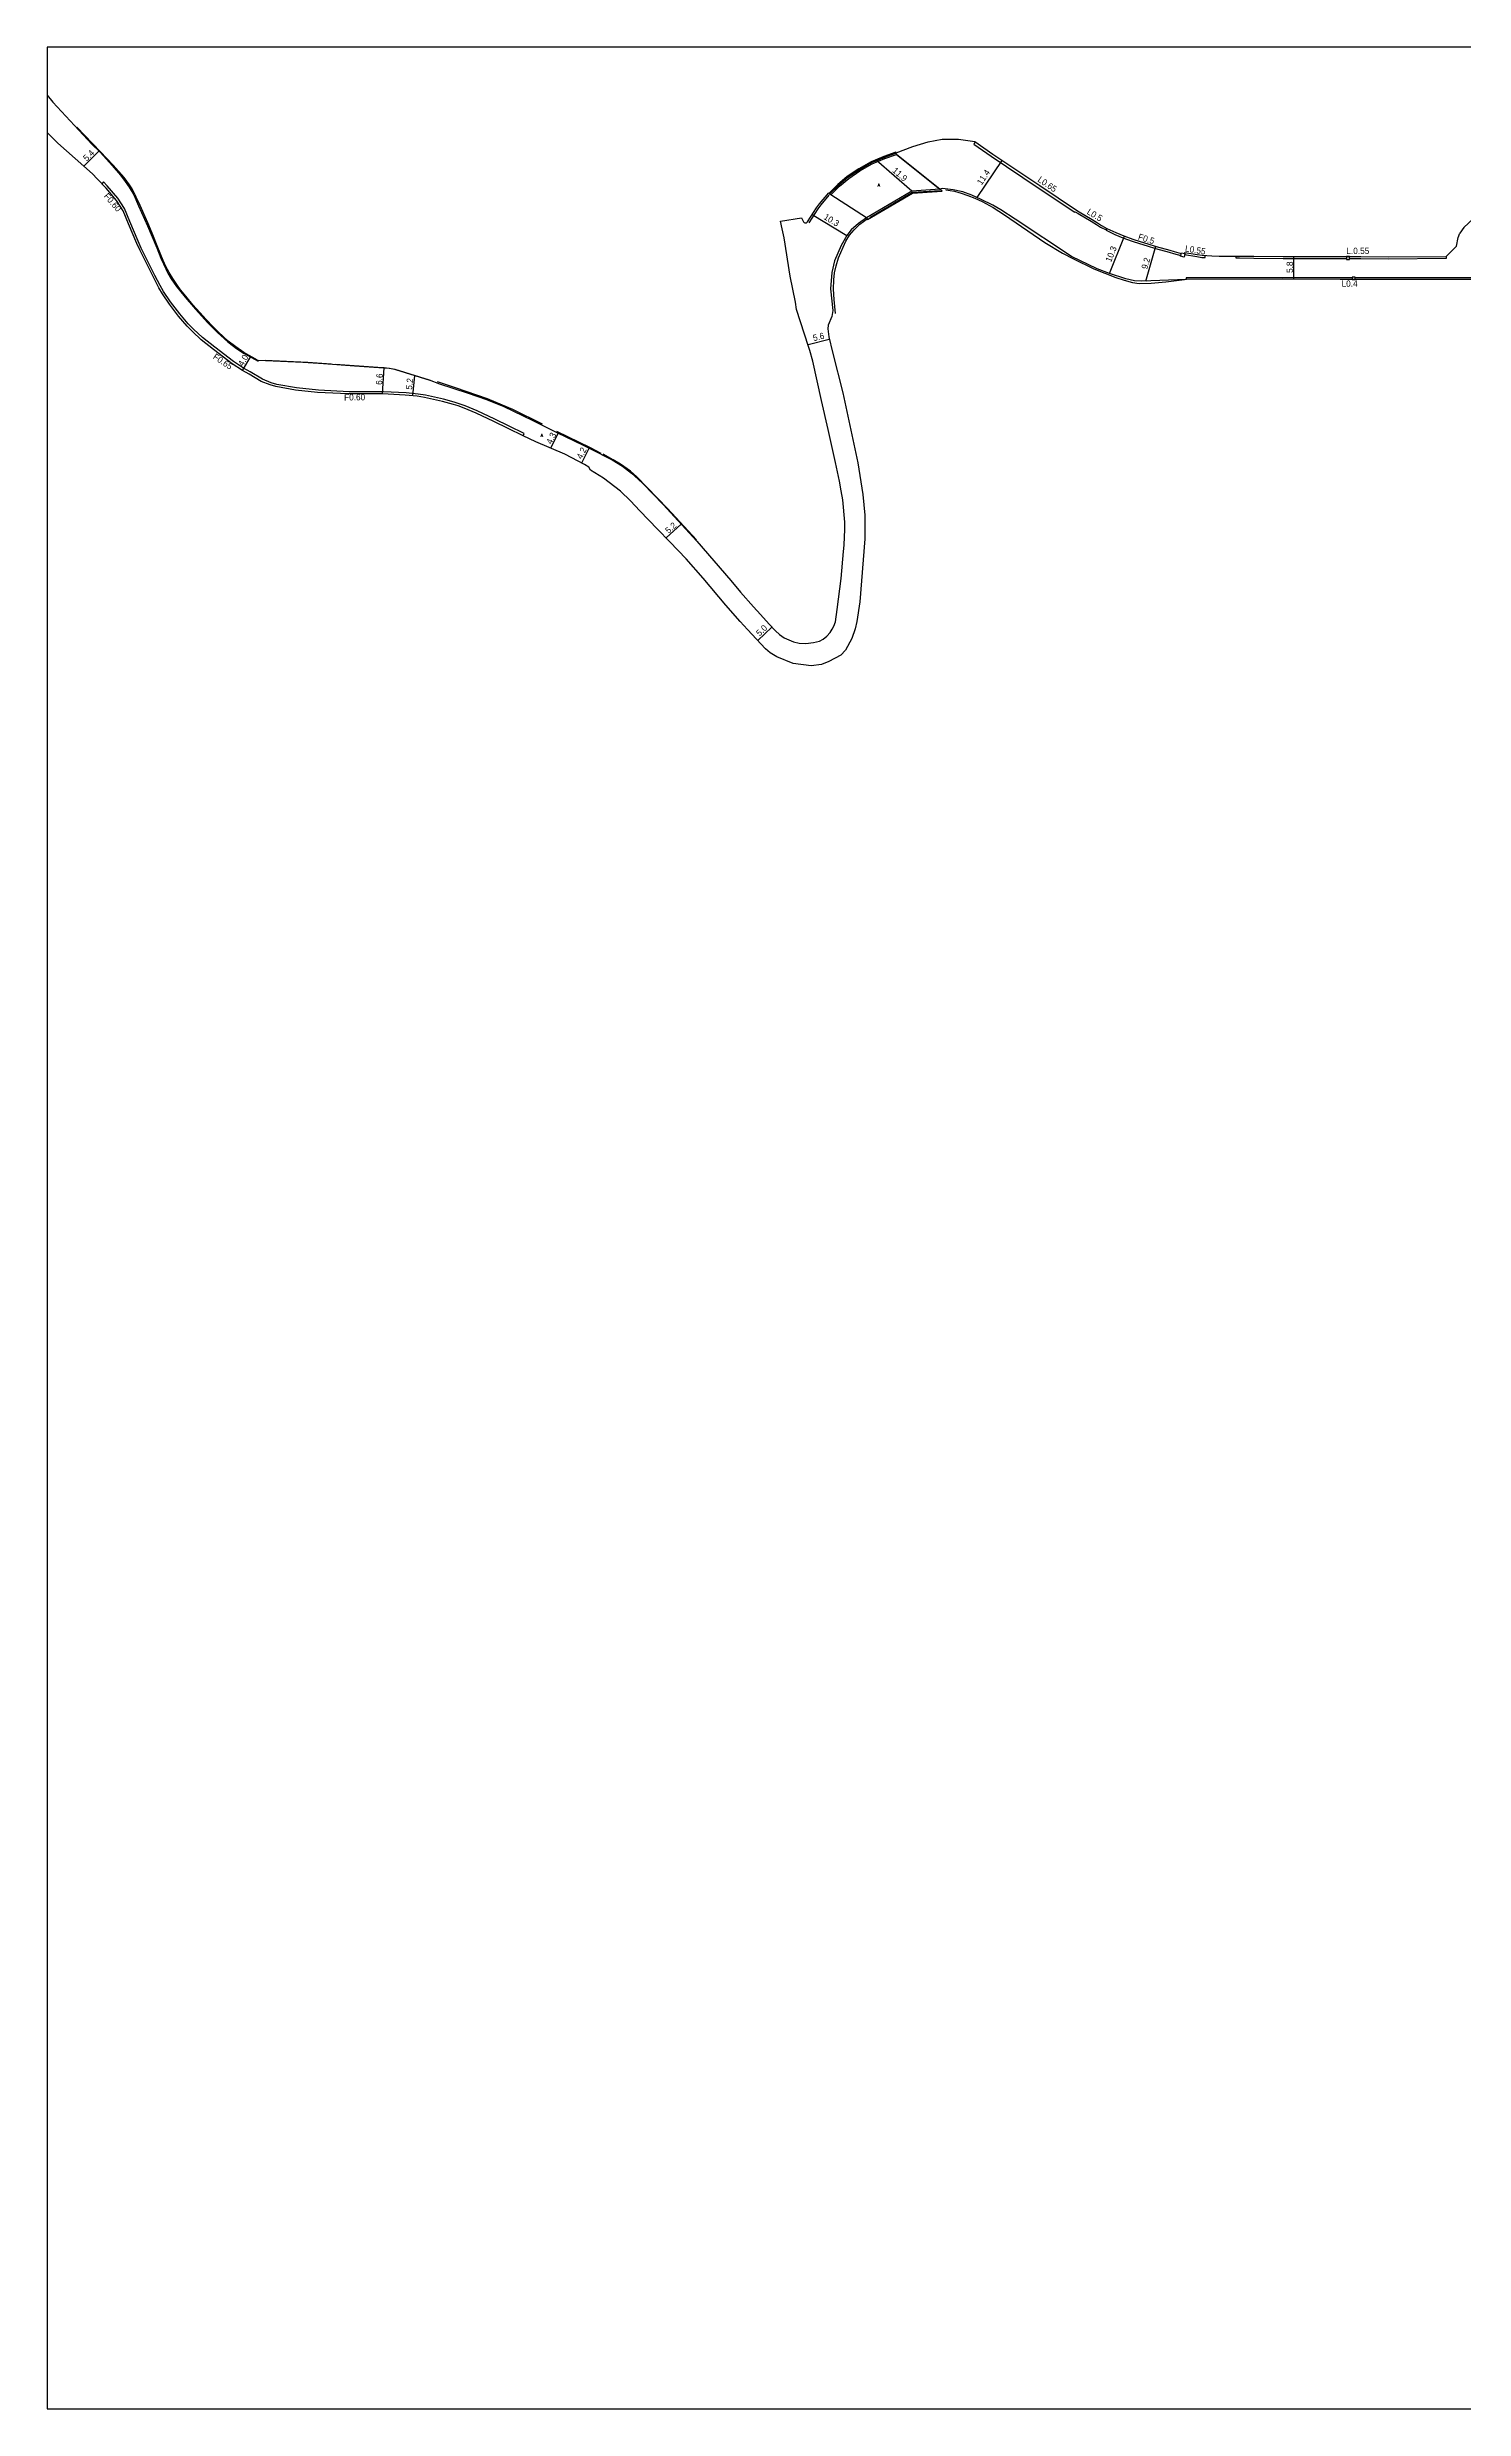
# Model space of a CAD drawing. Header units: metres. Extents: x -20000 to -16000, y -99000 to -96000.
# Drawn here: x -20000 to -19640, y -96600 to -96000 of the extents above; entities that cross this region are included whole.
import ezdxf

# ---------------------------------------------------------------- set-up
doc = ezdxf.new("R2010")
doc.units = ezdxf.units.M
doc.header["$LTSCALE"] = 2.5
for name, color, linetype in [('側溝・桝', 7, 'Continuous'), ('図郭', 7, 'Continuous'), ('幅員', 7, 'Continuous'), ('歩道・分離帯・安全施設', 7, 'Continuous'), ('舗装', 7, 'Continuous'), ('道路', 7, 'Continuous')]:
    doc.layers.add(name, color=color, linetype=linetype)
doc.styles.get("Standard").update_dxf_attribs({"font": ''})
doc.styles.add('YOKO_DECO', font='txt.shx', dxfattribs={"bigfont": 'extfont.shx'})
doc.styles.get('Standard').set_extended_font_data('@MS PGothic')

msp = doc.modelspace()

# ---------------------------------------------------------------- linework, layer by layer
at = {"layer": '側溝・桝'}
for points in [[(-19764.18, -96024.04), (-19764.55, -96024.59), (-19760.07, -96027.68), (-19748.14, -96035.72), (-19738.83, -96041.94), (-19738.75, -96041.79), (-19738.04, -96042.22), (-19734.7, -96044.22), (-19733.38, -96045.03), (-19732.3, -96045.7), (-19730.88, -96046.41)], [(-19879.06, -96098.71), (-19878.8, -96098.15), (-19882.58, -96096.31), (-19886.23, -96094.52), (-19890.77, -96092.39), (-19893.81, -96091.13), (-19895.3, -96090.59), (-19896.54, -96090.17), (-19899.33, -96089.43), (-19903.83, -96088.42), (-19905.75, -96088.12), (-19908.81, -96087.84), (-19914.51, -96087.54), (-19923.23, -96087.53), (-19931.05, -96087.17), (-19936.63, -96086.57), (-19941.67, -96085.66), (-19943.08, -96085.24), (-19945.29, -96084.32), (-19948.41, -96082.44), (-19950.1, -96081.55), (-19952.67, -96079.85), (-19957.42, -96076.24), (-19960.56, -96073.77), (-19962.81, -96071.63), (-19964.14, -96070.25), (-19966.29, -96067.76), (-19968.64, -96064.7), (-19970.42, -96062.09), (-19971.33, -96060.53), (-19972.62, -96058.01), (-19976.09, -96051.05), (-19976.92, -96049.27), (-19979, -96044.3), (-19980.39, -96040.97), (-19982.07, -96038.36), (-19984.74, -96035.25), (-19985.69, -96034.24), (-19986.13, -96034.69)], [(-19730.7, -96046.02), (-19730.92, -96046.5), (-19728.64, -96047.58), (-19726.61, -96048.4), (-19724.28, -96049.26), (-19722.4, -96049.88), (-19720.43, -96050.48), (-19718.36, -96051.1), (-19714.89, -96052.11), (-19713.73, -96052.41), (-19711.9, -96052.9)], [(-19710.97, -96052.69), (-19707.86, -96053.2), (-19706.57, -96053.41), (-19705.76, -96053.46), (-19705.72, -96052.91)], [(-19669.84, -96053.74), (-19673.99, -96053.73), (-19680.62, -96053.72), (-19685.87, -96053.72), (-19693.33, -96053.64), (-19697.03, -96053.61), (-19697.84, -96053.61), (-19697.85, -96053.06)], [(-19644.46, -96053.13), (-19644.46, -96053.69), (-19659.1, -96053.84), (-19666.14, -96053.75), (-19669.01, -96053.74)], [(-19668.34, -96058.61), (-19671.43, -96058.62), (-19686.09, -96058.57), (-19710.44, -96058.62), (-19710.59, -96058.62), (-19710.6, -96059.03)], [(-19632.03, -96058.6), (-19649.19, -96058.58), (-19667.6, -96058.61)]]:
    msp.add_lwpolyline(points, dxfattribs=at)
for points in [[(-19710.91, -96052.43), (-19711.1, -96053.3), (-19711.95, -96053.12), (-19711.76, -96052.25)], [(-19669.01, -96053.96), (-19669.01, -96053.19), (-19669.84, -96053.19), (-19669.84, -96053.95)], [(-19667.6, -96059.01), (-19667.6, -96058.46), (-19668.34, -96058.46), (-19668.34, -96059.01)]]:
    msp.add_lwpolyline(points, close=True, dxfattribs=at)
at = {"layer": '図郭'}
msp.add_lwpolyline([(-20000, -96600), (-19200, -96600), (-19200, -96000), (-20000, -96000)], close=True, dxfattribs=at)
at = {"layer": '幅員'}
for points in [[(-19990.68, -96030.2), (-19986.85, -96026.39)], [(-19780.26, -96036.56), (-19789.23, -96028.82)], [(-19763.68, -96038.18), (-19757.31, -96028.74)], [(-19805.64, -96042.54), (-19796.82, -96047.87)], [(-19730.02, -96057.52), (-19726.2, -96047.99)], [(-19720.8, -96059.42), (-19718.25, -96050.58)], [(-19683.2, -96058.98), (-19683.2, -96053.17)], [(-19806.63, -96075.54), (-19801.24, -96074.2)], [(-19950.41, -96082.15), (-19948.29, -96078.54)], [(-19914.77, -96088.1), (-19914.41, -96081.48)], [(-19907.12, -96088.57), (-19906.54, -96083.39)], [(-19872.03, -96101.86), (-19870.18, -96098.03)], [(-19864.16, -96105.62), (-19862.29, -96101.88)], [(-19842.67, -96124.68), (-19838.85, -96121.2)], [(-19819.37, -96150.77), (-19815.81, -96147.33)]]:
    msp.add_lwpolyline(points, dxfattribs=at)
at = {"layer": '歩道・分離帯・安全施設'}
for points in [[(-19946.58, -96079.55), (-19950.02, -96077.53), (-19952.09, -96076.13), (-19954, -96074.66), (-19956.59, -96072.32), (-19957.86, -96071.03), (-19959.7, -96069.11), (-19961.17, -96067.47), (-19963, -96065.42), (-19964.78, -96063.28), (-19966.09, -96061.63), (-19967.09, -96060.29), (-19968.08, -96058.77), (-19969.02, -96057.24), (-19969.84, -96055.68), (-19970.53, -96054.16), (-19971.91, -96050.85), (-19973.37, -96047.23), (-19974.46, -96044.62), (-19976.38, -96040.25), (-19977.37, -96038.08), (-19977.99, -96036.84), (-19978.6, -96035.75), (-19979.1, -96034.95), (-19979.76, -96034.05), (-19980.48, -96033.13), (-19981.13, -96032.31), (-19983.22, -96029.94), (-19986.42, -96026.54), (-19992.44, -96020.33)], [(-19784.44, -96027.02), (-19787.25, -96027.98), (-19790.49, -96029.35), (-19793.61, -96031.12), (-19796.51, -96033.11), (-19798.86, -96035.07), (-19801.25, -96037.43)], [(-19801.4, -96037.6), (-19803.42, -96040.01), (-19804.2, -96041.02), (-19806.46, -96044.58)], [(-19790.98, -96043.27), (-19780.09, -96036.86), (-19773.06, -96036.44)], [(-19771.67, -96036.27), (-19769.44, -96036.59), (-19767.72, -96037.07), (-19766.02, -96037.64), (-19764.28, -96038.33), (-19762.37, -96039.19), (-19759.62, -96040.75), (-19756.76, -96042.57), (-19746.46, -96049.58), (-19742, -96052.33), (-19739.22, -96053.8), (-19734.01, -96056.28), (-19728.45, -96058.51), (-19726.32, -96059.22), (-19724.17, -96059.77), (-19722.46, -96060.01), (-19719.45, -96059.93), (-19715.69, -96059.58), (-19710.94, -96059.02)], [(-19800.13, -96059.1), (-19799.94, -96057.3), (-19799.51, -96055.53), (-19798.9, -96053.49), (-19797.75, -96050.84), (-19797.05, -96049.3), (-19796.09, -96047.75), (-19794.96, -96046.4), (-19793.46, -96044.99), (-19791.64, -96043.6)], [(-19799.67, -96067.67), (-19800.04, -96064.08), (-19800.21, -96061.45), (-19800.13, -96059.1)], [(-19927.87, -96080.53), (-19933.78, -96080.11), (-19944.62, -96079.6)], [(-19902.69, -96084.65), (-19911.43, -96081.95), (-19912.18, -96081.76), (-19913.14, -96081.62), (-19914.41, -96081.48), (-19915.96, -96081.4), (-19926.71, -96080.63)], [(-19874.11, -96095.78), (-19881.67, -96092.02), (-19888.08, -96089.35), (-19896.25, -96086.57), (-19900.78, -96085.03)], [(-19859.23, -96103.19), (-19861.97, -96101.82), (-19870.53, -96097.59)], [(-19835, -96125.19), (-19842.34, -96117.22), (-19850.15, -96109.13), (-19851.8, -96107.7), (-19854.29, -96105.95), (-19856.15, -96104.8), (-19858.69, -96103.35)]]:
    msp.add_lwpolyline(points, dxfattribs=at)
at = {"layer": '舗装'}
for points in [[(-19773.13, -96036.09), (-19784.13, -96027.23)], [(-19791.8, -96043.35), (-19800.89, -96037.46)]]:
    msp.add_lwpolyline(points, dxfattribs=at)
at = {"layer": '道路'}
for points in [[(-19630.1, -96011.2), (-19628.84, -96015.06), (-19627.48, -96018.56), (-19624.79, -96024.09), (-19623.78, -96025.2), (-19623.45, -96026.49), (-19623.54, -96028.52), (-19624.45, -96030.05), (-19626.24, -96032.36), (-19628.43, -96035.07), (-19630.56, -96037.85), (-19632.61, -96040.08), (-19635.07, -96041.81), (-19637.49, -96043.54), (-19639.95, -96045.77), (-19641.02, -96047.24)], [(-20000, -96012.21), (-19998.55, -96013.94), (-19988.64, -96024.59), (-19986.55, -96026.69), (-19983.53, -96030.01), (-19981.41, -96032.48), (-19980.16, -96034.12), (-19979.18, -96035.59), (-19978, -96037.54), (-19976.76, -96040.27), (-19974.48, -96045.42), (-19972.17, -96050.94), (-19971.12, -96053.59), (-19969.87, -96056.33), (-19969.35, -96057.39), (-19968.53, -96058.81), (-19967.18, -96060.79), (-19964.98, -96063.51), (-19962.34, -96066.57), (-19959.29, -96069.9), (-19956.71, -96072.49), (-19954.07, -96074.88), (-19951.86, -96076.52), (-19950.1, -96077.69), (-19946.42, -96079.79), (-19946.4, -96079.51), (-19935.03, -96080.01), (-19929.78, -96080.34), (-19921.88, -96080.97), (-19914.57, -96081.45), (-19913.05, -96081.57), (-19911.69, -96081.79), (-19902.97, -96084.5), (-19900.28, -96085.52), (-19893.26, -96087.82), (-19888.35, -96089.53), (-19883.96, -96091.31), (-19876.78, -96094.77), (-19870.53, -96097.86), (-19863.82, -96101.11), (-19860.07, -96102.98), (-19858.26, -96103.89), (-19856.39, -96104.87), (-19853.8, -96106.47), (-19851.52, -96108.23), (-19849.8, -96109.71), (-19848.54, -96110.91), (-19843.45, -96116.16), (-19834.93, -96125.5), (-19826.28, -96135.52), (-19823.78, -96138.46), (-19820.53, -96142.19), (-19818.74, -96144.16), (-19816.56, -96146.55), (-19814.9, -96148.27), (-19813.93, -96149.19), (-19812.68, -96150.07), (-19811.54, -96150.59), (-19810.33, -96151.06), (-19808.9, -96151.37), (-19807.23, -96151.48), (-19805.3, -96151.27), (-19803.71, -96150.87), (-19802.77, -96150.39), (-19801.85, -96149.61), (-19801.02, -96148.68), (-19800.51, -96147.88), (-19800.1, -96147.11), (-19799.71, -96145.98)], [(-19632.02, -96059), (-19649.19, -96058.98), (-19671.43, -96059.02), (-19686.09, -96058.97), (-19710.45, -96059.02), (-19721.85, -96059.46), (-19723.71, -96059.33), (-19725.9, -96058.85), (-19730.02, -96057.52), (-19733.21, -96056.3), (-19739.69, -96053.17), (-19753.97, -96043.72), (-19757.64, -96041.31), (-19759.66, -96040.12), (-19762.61, -96038.68), (-19765.01, -96037.56), (-19767.32, -96036.75), (-19769.77, -96036.21), (-19772.45, -96035.9), (-19773.13, -96036.09), (-19780.26, -96036.56), (-19791.8, -96043.35), (-19793.83, -96044.77), (-19795.72, -96046.42), (-19796.82, -96047.87), (-19798.22, -96050.35), (-19799.9, -96054.31), (-19800.64, -96057.26), (-19800.94, -96061.42), (-19800.35, -96066.88), (-19800.56, -96068.42), (-19801.54, -96070.63), (-19801.59, -96071.53), (-19801.39, -96073.57), (-19800.41, -96077.51), (-19797.84, -96087.83), (-19796.02, -96096.07), (-19794, -96105.59), (-19792.69, -96113.61), (-19792.19, -96118.9), (-19792.25, -96124.94), (-19793.48, -96140.89), (-19794.24, -96145.92), (-19794.7, -96147.8), (-19795.56, -96150.2), (-19797.17, -96153.19), (-19798.28, -96154.44), (-19801.35, -96156.1), (-19803.2, -96156.83), (-19805.85, -96157.21), (-19810.45, -96156.58), (-19814.62, -96154.87), (-19816.25, -96153.84), (-19817.43, -96152.88), (-19819.71, -96150.41), (-19822.03, -96147.91), (-19823.87, -96145.93), (-19827.53, -96141.77), (-19833.32, -96134.88), (-19837.65, -96130), (-19841.73, -96125.64), (-19844.9, -96122.41), (-19849.36, -96117.82), (-19851.73, -96115.25), (-19854.33, -96112.79), (-19858.67, -96109.46), (-19861.91, -96107.48), (-19862.35, -96106.67), (-19863.42, -96106), (-19868.43, -96103.39), (-19875.79, -96100.27), (-19879.06, -96098.71), (-19882.84, -96096.87), (-19886.48, -96095.08), (-19891.03, -96092.95), (-19894.06, -96091.69), (-19895.55, -96091.15), (-19896.79, -96090.73), (-19899.58, -96089.99), (-19904.08, -96088.98), (-19906, -96088.68), (-19909.06, -96088.4), (-19914.77, -96088.1), (-19923.49, -96088.1), (-19931.3, -96087.73), (-19936.88, -96087.13), (-19941.92, -96086.22), (-19943.33, -96085.8), (-19945.61, -96084.92), (-19948.72, -96083.04), (-19950.41, -96082.15), (-19952.98, -96080.44), (-19957.73, -96076.83), (-19960.87, -96074.37), (-19963.12, -96072.23), (-19964.45, -96070.85), (-19966.6, -96068.35), (-19968.96, -96065.3), (-19970.73, -96062.68), (-19971.64, -96061.13), (-19972.93, -96058.61), (-19976.4, -96051.65), (-19977.23, -96049.87), (-19979.31, -96044.9), (-19980.7, -96041.57), (-19982.38, -96038.96), (-19985.05, -96035.85), (-19987.29, -96033.45), (-19988.47, -96032.17), (-19992.87, -96028.25), (-19997.29, -96024.36), (-20000, -96021.64)], [(-19808.29, -96043.35), (-19807.98, -96044.04), (-19807.78, -96044.33), (-19807.63, -96044.5), (-19807.45, -96044.61), (-19807.25, -96044.64), (-19807.08, -96044.6), (-19806.92, -96044.51), (-19806.79, -96044.37), (-19804.53, -96040.79), (-19803.73, -96039.76), (-19801.37, -96036.98), (-19800.89, -96037.46), (-19798.69, -96035.28), (-19796.32, -96033.34), (-19793.45, -96031.37), (-19790.32, -96029.62), (-19787.16, -96028.26), (-19784.13, -96027.23), (-19784.28, -96026.79), (-19780, -96025.22), (-19776.16, -96024.06), (-19772.53, -96023.34), (-19768.43, -96023.33), (-19764.3, -96023.96), (-19759.69, -96027.13), (-19747.77, -96035.17), (-19738.42, -96041.41), (-19737.78, -96041.8), (-19734.44, -96043.8), (-19733.12, -96044.61), (-19732.06, -96045.26), (-19730.7, -96046.02), (-19728.43, -96047.1), (-19726.42, -96047.9), (-19724.11, -96048.76), (-19722.24, -96049.38), (-19720.27, -96049.97), (-19718.21, -96050.59), (-19714.74, -96051.6), (-19713.6, -96051.9), (-19711.79, -96052.38), (-19711.76, -96052.25), (-19710.91, -96052.43), (-19710.87, -96052.15), (-19707.77, -96052.65), (-19706.51, -96052.86), (-19705.34, -96052.93), (-19704.06, -96053.02), (-19702.14, -96053.07), (-19697.03, -96053.05), (-19693.33, -96053.09), (-19685.87, -96053.17), (-19680.62, -96053.17), (-19673.98, -96053.18), (-19666.14, -96053.19), (-19659.1, -96053.29), (-19644.46, -96053.13), (-19641.89, -96050.58), (-19641.41, -96048.37), (-19641.02, -96047.24)], [(-19813.64, -96044.22), (-19808.29, -96043.35)], [(-19799.71, -96145.98), (-19799.24, -96142.84), (-19798.23, -96134.95), (-19797.6, -96128.08), (-19797.48, -96126.51), (-19797.37, -96124.37), (-19797.3, -96122.65), (-19797.32, -96120.66), (-19797.43, -96118.78), (-19797.63, -96116.83), (-19797.84, -96115.02), (-19798.23, -96112.73), (-19798.63, -96110.29), (-19799.64, -96105.48), (-19801.55, -96097.09), (-19803.2, -96089.74), (-19805.46, -96079.74), (-19806.18, -96077.03), (-19806.49, -96076), (-19809.54, -96066.61), (-19809.87, -96064.76), (-19811.15, -96058.19), (-19812.72, -96048.39), (-19813.22, -96046.14), (-19813.64, -96044.22)]]:
    msp.add_lwpolyline(points, dxfattribs=at)
for points in [[(-19800.89, -96037.46), (-19798.69, -96035.28), (-19796.32, -96033.34), (-19793.45, -96031.37), (-19790.32, -96029.62), (-19787.16, -96028.26), (-19784.13, -96027.23), (-19784.32, -96026.67), (-19787.37, -96027.72), (-19790.58, -96029.1), (-19793.76, -96030.88), (-19796.67, -96032.87), (-19799.08, -96034.84), (-19801.3, -96037.05)], [(-19773.13, -96036.09), (-19780.26, -96036.56), (-19791.8, -96043.35), (-19800.89, -96037.46), (-19798.69, -96035.28), (-19796.32, -96033.34), (-19793.45, -96031.37), (-19790.32, -96029.62), (-19787.16, -96028.26), (-19784.13, -96027.23)], [(-19791.55, -96043.78), (-19780.11, -96037.05), (-19772.56, -96036.55), (-19773.13, -96036.09), (-19780.26, -96036.56), (-19791.8, -96043.35)]]:
    msp.add_lwpolyline(points, close=True, dxfattribs=at)

# ---------------------------------------------------------------- texts
at = {"layer": '側溝・桝'}
for s, rotation, p in [('L0.65', 326, (-19748.44, -96034)), ('F0.60', 311, (-19985.73, -96037.91)), ('L0.5', 329, (-19735.94, -96042.25)), ('F0.5', 343, (-19722.91, -96048.85)), ('L0.55', 351, (-19710.92, -96051.89)), ('F0.65', 326, (-19958.03, -96079.02)), ('F0.60', 0.76164, (-19924.54, -96089.77))]:
    msp.add_text(s, height=1.6, rotation=rotation, dxfattribs=at).set_placement(p)
for s, p in [('L.0.55', (-19669.84, -96052.53)), ('L0.4', (-19671.06, -96060.86))]:
    msp.add_text(s, height=1.6, dxfattribs=at).set_placement(p)
at = {"layer": '幅員'}
for s, rotation, p in [('5.4', 45, (-19989.93, -96029.08)), ('11.9', 319, (-19785.36, -96031.57)), ('11.4', 56, (-19762.55, -96035.15)), ('10.3', 329, (-19802.83, -96043.56)), ('10.3', 68, (-19729.66, -96054.74)), ('9.2', 74, (-19720.45, -96056.52)), ('5.8', 90, (-19683.43, -96057.34)), ('5.6', 14, (-19805.19, -96074.7)), ('4.0', 60, (-19950.25, -96081.2)), ('6.6', 87, (-19914.88, -96085.82)), ('5.2', 84, (-19907.28, -96087.07)), ('4.3', 64, (-19871.84, -96101.01)), ('4.2', 63, (-19864.16, -96104.78)), ('5.2', 42, (-19842.06, -96123.68)), ('5.0', 44, (-19818.95, -96149.74))]:
    msp.add_text(s, height=1.6, rotation=rotation, dxfattribs=at).set_placement(p)
at = {"layer": '舗装', "style": 'YOKO_DECO'}
for p in [(-19788.97, -96035.35, 335.63), (-19874.58, -96098.98, 353.76)]:
    msp.add_text('A', height=0.75, dxfattribs=at).set_placement(p)

doc.saveas('drawing.dxf')
